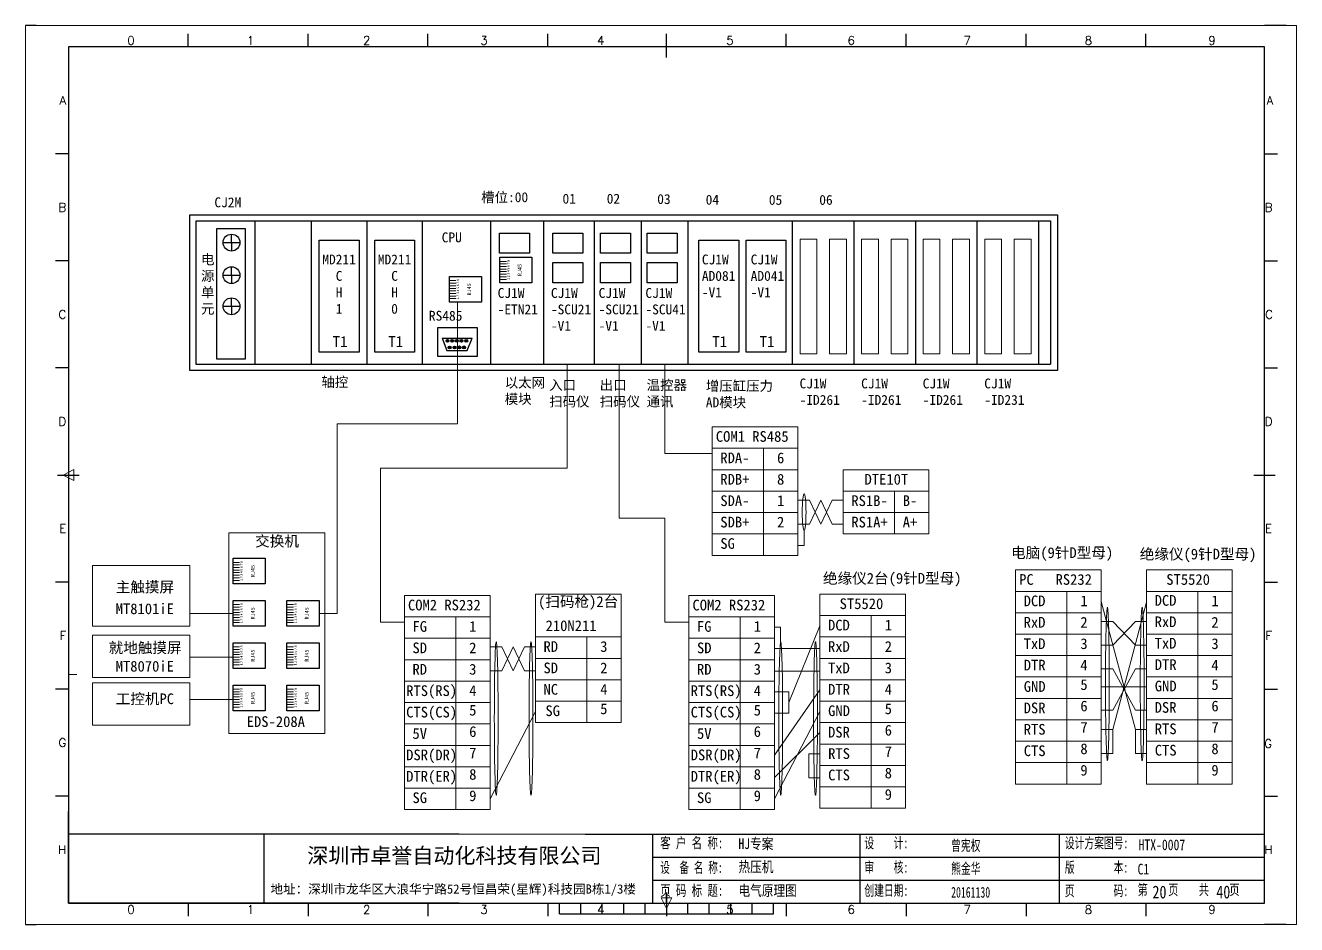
# Model space of a CAD drawing. Extents: x 35123 to 43919, y -4314 to -326.
# Drawn here: x 35597.2 to 35894.2, y -3613.9 to -3403.9 of the extents above; entities that cross this region are included whole.
import ezdxf
from ezdxf.enums import TextEntityAlignment as Align

# ---------------------------------------------------------------- set-up
doc = ezdxf.new("R2010")
doc.units = 0
doc.header["$MEASUREMENT"] = 0
doc.layers.add('AE_BOR', color=1, linetype='Continuous')
doc.layers.add('细实线层', color=7, linetype='Continuous')
doc.styles.add('Standard0.67', font='', dxfattribs={"width": 0.67})
doc.styles.add('Standard_0.8', font='SimSun.ttf', dxfattribs={"width": 0.8})
doc.styles.add('WD', font='romans.shx', dxfattribs={"bigfont": 'gbcbig.shx'})
doc.styles.add('宋', font='SimSun.ttf', dxfattribs={"width": 0.7})
doc.styles.get('Standard0.67').set_extended_font_data('FangSong_GB2312')

# ---------------------------------------------------------------- blocks, each defined once
blk = doc.blocks.new('gb_a2_a')
for p, q in [((584, 410), (25, 410)), ((25, 410), (25, 10)), ((584, 10), (584, 410)), ((25, 10), (584, 10))]:
    blk.add_line(p, q)
at = {"lineweight": 9, "ltscale": 0.1}
blk.add_line((25, 116.86), (29, 116.86), dxfattribs=at)
at = {"layer": 'AE_BOR', "lineweight": 30}
for p, q in [((10, 420), (4.93, 420)), ((594, 420), (584, 420)), ((4.93, 0), (10, 0)), ((594, 0), (584, 0))]:
    blk.add_line(p, q, dxfattribs=at)
at = {"layer": 'AE_BOR', "color": 1, "lineweight": 15}
for p, q in [((4.93, 420), (598.93, 420)), ((4.93, 0), (4.93, 420)), ((598.93, 420), (598.93, 0)), ((22.5, 210), (27.5, 212.5)), ((27.5, 207.5), (22.5, 210)), ((27.5, 212.5), (27.5, 207.5)), ((304.5, 7.5), (302, 12.5)), ((302, 12.5), (307, 12.5)), ((307, 12.5), (304.5, 7.5)), ((598.93, 0), (4.93, 0))]:
    blk.add_line(p, q, dxfattribs=at)
at = {"layer": 'AE_BOR'}
for p, q in [((81, 410), (81, 416)), ((137, 410), (137, 416)), ((193, 410), (193, 416)), ((249, 410), (249, 416)), ((304.5, 410), (304.5, 416)), ((360.5, 410), (360.5, 416)), ((416.5, 410), (416.5, 416)), ((472.5, 410), (472.5, 416)), ((528.5, 410), (528.5, 416)), ((25, 360), (19, 360)), ((584, 360), (590, 360)), ((25, 310), (19, 310)), ((584, 310), (590, 310)), ((25, 260), (19, 260)), ((584, 260), (590, 260)), ((25, 160), (19, 160)), ((584, 160), (590, 160)), ((25, 110), (19, 110)), ((584, 110), (590, 110)), ((25, 60), (19, 60)), ((584, 60), (590, 60)), ((81, 10), (81, 4)), ((137, 10), (137, 4)), ((193, 10), (193, 4)), ((249, 10), (249, 4)), ((304.5, 10), (304.5, 4)), ((360.5, 10), (360.5, 4)), ((416.5, 10), (416.5, 4)), ((472.5, 10), (472.5, 4)), ((528.5, 10), (528.5, 4))]:
    blk.add_line(p, q, dxfattribs=at)
at = {"layer": 'AE_BOR', "color": 2, "lineweight": 30}
for p, q in [((304.5, 405), (304.5, 415)), ((20, 210), (30, 210)), ((579, 210), (589, 210)), ((304.5, 10), (304.5, 15)), ((304.5, 15), (304.5, 5)), ((254.5, 5), (254.5, 10)), ((264.5, 5), (264.5, 10)), ((274.5, 5), (274.5, 10)), ((284.5, 5), (284.5, 10)), ((294.5, 5), (294.5, 10)), ((304.5, 10), (304.5, 5)), ((314.5, 5), (314.5, 10)), ((324.5, 5), (324.5, 10)), ((334.5, 5), (334.5, 10)), ((344.5, 5), (344.5, 10)), ((354.5, 5), (354.5, 10)), ((254.5, 5), (354.5, 5))]:
    blk.add_line(p, q, dxfattribs=at)
at = {"layer": 'AE_BOR', "style": 'WD'}
for s, p in [('0', (54.27, 411)), ('1', (110.12, 411)), ('2', (164.42, 411)), ('3', (219.22, 411)), ('4', (273.82, 411)), ('5', (334.12, 411)), ('6', (390.81, 411)), ('7', (445.01, 411)), ('8', (501.67, 411)), ('9', (559.4, 411)), ('0', (54.27, 5)), ('1', (110.12, 5)), ('2', (164.42, 5)), ('3', (219.22, 5)), ('4', (273.82, 5)), ('5', (334.12, 5)), ('6', (390.81, 5)), ('7', (445.01, 5)), ('8', (501.67, 5)), ('9', (559.4, 5))]:
    blk.add_text(s, height=4, dxfattribs=at).set_placement(p, align=Align.CENTER)
for s, p in [('A', (24, 385)), ('A', (588.05, 385)), ('B', (24, 335)), ('B', (587.67, 335)), ('C', (24, 285)), ('C', (587.86, 285)), ('D', (24, 235)), ('D', (587.67, 235)), ('E', (24, 185)), ('E', (587.48, 185)), ('F', (24, 135)), ('F', (587.48, 135)), ('F', (587.48, 135)), ('G', (24, 85)), ('G', (587.48, 84.56)), ('H', (24, 35)), ('H', (587.67, 35))]:
    blk.add_text(s, height=4, dxfattribs=at).set_placement(p, align=Align.MIDDLE_RIGHT)
blk = doc.blocks.new('A$C5EEB7F37')
at = {"lineweight": 0}
for p, q in [((0, 16.82), (5.16, 16.82)), ((0, 14.82), (5.16, 14.82)), ((0, 12.82), (5.16, 12.82)), ((0, 10.82), (5.16, 10.82)), ((0, 8.82), (5.16, 8.82)), ((0, 6.82), (5.16, 6.82)), ((0, 4.82), (5.16, 4.82)), ((0, 2.82), (5.16, 2.82))]:
    blk.add_line(p, q, dxfattribs=at)
blk.add_lwpolyline([(0.07, 0), (0.07, 20.03), (25.01, 20.03), (25.01, 0)], close=True)
at = {"char_height": 2, "width": 3.7055, "attachment_point": 1, "rotation": 90}
for s, insert in [('{\\fSimSun|b0|i0|c134|p2;8}', (5.62, 16.42)), ('{\\fSimSun|b0|i0|c134|p2;6}', (5.62, 12.42)), ('{\\fSimSun|b0|i0|c134|p2;7}', (5.62, 14.42)), ('{\\fSimSun|b0|i0|c134|p2;5}', (5.62, 10.42)), ('{\\fSimSun|b0|i0|c134|p2;1}', (5.56, 2.42)), ('{\\fSimSun|b0|i0|c134|p2;3}', (5.62, 6.42)), ('{\\fSimSun|b0|i0|c134|p2;2}', (5.62, 4.42)), ('{\\fSimSun|b0|i0|c134|p2;4}', (5.62, 8.42))]:
    blk.add_mtext(s, dxfattribs=dict(at, insert=insert))
at = {"color": 7, "insert": (13.92, 5.3), "char_height": 3.024, "attachment_point": 1, "rotation": 90}
blk.add_mtext_dynamic_manual_height_columns('{\\fSimSun|b0|i0|c134|p2;RJ45}', width=47.9244, gutter_width=12.5, heights=[0], dxfattribs=at)

msp = doc.modelspace()

# ---------------------------------------------------------------- linework, layer by layer
for p, q in [((35635.645, -3448.093), (35838.338, -3448.093)), ((35635.645, -3484.45), (35635.645, -3448.093)), ((35838.338, -3448.093), (35838.338, -3484.45)), ((35650.785, -3449.539), (35650.785, -3483.019)), ((35663.975, -3449.539), (35663.975, -3483.019)), ((35676.941, -3449.417), (35676.941, -3483.019)), ((35689.906, -3449.417), (35689.906, -3483.019)), ((35705.83, -3449.539), (35705.83, -3483.023)), ((35718.277, -3449.539), (35718.277, -3483.023)), ((35730.085, -3449.539), (35730.085, -3483.023)), ((35741.028, -3449.539), (35741.028, -3483.023)), ((35751.971, -3449.539), (35751.971, -3483.023)), ((35776.377, -3449.539), (35776.377, -3483.019)), ((35790.76, -3449.539), (35790.76, -3483.019)), ((35805.143, -3449.539), (35805.143, -3483.019)), ((35819.525, -3449.539), (35819.525, -3483.019)), ((35833.908, -3449.539), (35833.908, -3483.019)), ((35836.674, -3449.539), (35836.674, -3483.019)), ((35645.35, -3454.592), (35645.35, -3452.621)), ((35643.379, -3454.592), (35647.321, -3454.592)), ((35645.35, -3454.592), (35645.35, -3454.592)), ((35645.35, -3454.592), (35645.35, -3454.592)), ((35645.35, -3454.592), (35645.35, -3454.592)), ((35645.35, -3454.592), (35645.35, -3454.592)), ((35645.35, -3454.592), (35645.35, -3454.592)), ((35645.35, -3454.592), (35645.35, -3456.564)), ((35643.379, -3462.205), (35647.321, -3462.205)), ((35645.35, -3462.205), (35645.35, -3460.234)), ((35645.35, -3462.205), (35645.35, -3462.205)), ((35645.35, -3462.205), (35645.35, -3462.205)), ((35645.35, -3462.205), (35645.35, -3462.205)), ((35645.35, -3462.205), (35645.35, -3462.205)), ((35645.35, -3462.205), (35645.35, -3462.205)), ((35645.35, -3462.205), (35645.35, -3464.176)), ((35645.35, -3469.472), (35645.35, -3467.5)), ((35643.379, -3469.472), (35647.321, -3469.472)), ((35645.35, -3469.472), (35645.35, -3469.472)), ((35645.35, -3469.472), (35645.35, -3469.472)), ((35645.35, -3469.472), (35645.35, -3469.472)), ((35645.35, -3469.472), (35645.35, -3469.472)), ((35645.35, -3469.472), (35645.35, -3469.472)), ((35645.35, -3469.472), (35645.35, -3471.443)), ((35694.608, -3476.906), (35695.653, -3479.776)), ((35694.608, -3476.906), (35701.599, -3476.906)), ((35696.163, -3477.531), (35695.475, -3477.531)), ((35695.819, -3477.187), (35695.819, -3477.876)), ((35697.288, -3477.531), (35696.6, -3477.531)), ((35696.944, -3477.187), (35696.944, -3477.876)), ((35698.337, -3477.531), (35697.649, -3477.531)), ((35697.993, -3477.187), (35697.993, -3477.876)), ((35699.417, -3477.531), (35698.729, -3477.531)), ((35699.073, -3477.187), (35699.073, -3477.876)), ((35700.542, -3477.531), (35699.854, -3477.531)), ((35700.198, -3477.187), (35700.198, -3477.876)), ((35700.441, -3479.776), (35701.599, -3476.906)), ((35695.653, -3479.776), (35700.441, -3479.776)), ((35696.634, -3479.096), (35695.946, -3479.096)), ((35696.29, -3478.751), (35696.29, -3479.44)), ((35697.805, -3479.096), (35697.117, -3479.096)), ((35697.461, -3478.751), (35697.461, -3479.44)), ((35698.93, -3479.08), (35698.242, -3479.08)), ((35698.586, -3478.736), (35698.586, -3479.425)), ((35700.04, -3479.08), (35699.352, -3479.08)), ((35699.696, -3478.736), (35699.696, -3479.425)), ((35838.338, -3484.45), (35635.645, -3484.45)), ((35652.885, -3592.785), (35652.885, -3608.87)), ((35743.697, -3598.146), (35787.949, -3598.146)), ((35787.949, -3598.146), (35856.734, -3598.146)), ((35856.734, -3598.146), (35886.732, -3598.146)), ((35743.697, -3603.508), (35787.949, -3603.508)), ((35787.949, -3603.508), (35856.734, -3603.508)), ((35856.734, -3603.508), (35886.732, -3603.508)), ((35727.999, -3608.87), (35787.949, -3608.87)), ((35787.949, -3608.87), (35856.734, -3608.87))]:
    msp.add_line(p, q)
at = {"lineweight": 0}
for p, q in [((35698.162, -3468.526), (35698.162, -3496.942)), ((35723.75, -3483.023), (35723.75, -3507.246)), ((35735.961, -3483.023), (35735.961, -3518.926)), ((35746.601, -3483.023), (35746.601, -3503.843)), ((35644.717, -3522.413), (35667.166, -3522.413)), ((35644.717, -3569.239), (35644.717, -3522.413)), ((35667.166, -3522.413), (35667.166, -3569.239)), ((35635.586, -3541.189), (35645.717, -3541.189)), ((35612.873, -3546.261), (35635.586, -3546.261)), ((35612.873, -3556.134), (35612.873, -3546.261)), ((35635.586, -3546.261), (35635.586, -3556.134)), ((35635.586, -3551.421), (35645.717, -3551.421)), ((35612.873, -3556.134), (35635.586, -3556.134)), ((35635.586, -3557.439), (35612.873, -3557.439)), ((35612.873, -3567.312), (35612.873, -3557.439)), ((35635.586, -3557.439), (35635.586, -3567.312)), ((35635.586, -3561.294), (35645.717, -3561.294)), ((35635.586, -3567.312), (35612.873, -3567.312)), ((35667.166, -3569.239), (35644.717, -3569.239))]:
    msp.add_line(p, q, dxfattribs=at)
at = {"ltscale": 2}
for p, q in [((35607.232, -3608.87), (35607.232, -3587.423)), ((35886.732, -3608.87), (35886.732, -3587.423)), ((35698.537, -3592.785), (35607.232, -3592.785)), ((35727.999, -3592.785), (35886.732, -3592.785)), ((35743.697, -3592.785), (35743.697, -3608.87)), ((35792.263, -3608.87), (35792.263, -3592.785)), ((35838.843, -3608.87), (35838.843, -3592.785)), ((35698.537, -3608.87), (35607.232, -3608.87)), ((35856.734, -3608.87), (35886.732, -3608.87))]:
    msp.add_line(p, q, dxfattribs=at)
at = {"lineweight": 9, "ltscale": 0.1}
for p, q in [((35698.537, -3592.785), (35727.999, -3592.785)), ((35698.537, -3608.87), (35727.999, -3608.87)), ((35726.641, -3608.87), (35726.641, -3608.87)), ((35726.641, -3608.87), (35726.641, -3608.87))]:
    msp.add_line(p, q, dxfattribs=at)
msp.add_lwpolyline([(35836.674, -3483.023), (35637.093, -3483.023), (35637.093, -3449.539), (35836.674, -3449.539), (35836.674, -3449.539)])
for points in [[(35641.886, -3451.305), (35648.555, -3451.305), (35648.555, -3481.842), (35641.886, -3481.842)], [(35665.859, -3454.056), (35675.177, -3454.056), (35675.177, -3480.144), (35665.859, -3480.144)], [(35678.825, -3454.056), (35688.143, -3454.056), (35688.143, -3480.144), (35678.825, -3480.144)], [(35707.948, -3452.358), (35714.979, -3452.358), (35714.979, -3457.085), (35707.948, -3457.085)], [(35720.394, -3452.362), (35727.426, -3452.362), (35727.426, -3457.089), (35720.394, -3457.089)], [(35731.536, -3452.362), (35738.568, -3452.362), (35738.568, -3457.089), (35731.536, -3457.089)], [(35742.479, -3452.362), (35749.511, -3452.362), (35749.511, -3457.089), (35742.479, -3457.089)], [(35754.541, -3454.056), (35763.859, -3454.056), (35763.859, -3480.144), (35754.541, -3480.144)], [(35765.581, -3454.056), (35774.899, -3454.056), (35774.899, -3480.144), (35765.581, -3480.144)], [(35720.394, -3459.25), (35727.426, -3459.25), (35727.426, -3463.977), (35720.394, -3463.977)], [(35731.536, -3459.25), (35738.568, -3459.25), (35738.568, -3463.977), (35731.536, -3463.977)], [(35742.479, -3459.25), (35749.511, -3459.25), (35749.511, -3463.977), (35742.479, -3463.977)], [(35693.593, -3474.412), (35702.714, -3474.412), (35702.714, -3481.16), (35693.593, -3481.16)]]:
    msp.add_lwpolyline(points, close=True)
at = {"lineweight": 0}
msp.add_lwpolyline([(35612.873, -3530.029), (35635.586, -3530.029), (35635.586, -3544.208), (35612.873, -3544.208)], close=True, dxfattribs=at)
for centre, radius in [((35645.35, -3454.592), 1.971), ((35645.35, -3462.205), 1.971), ((35645.35, -3469.472), 1.971), ((35695.819, -3477.531), 0.344), ((35696.944, -3477.531), 0.344), ((35697.993, -3477.531), 0.344), ((35699.073, -3477.531), 0.344), ((35700.198, -3477.531), 0.344), ((35696.29, -3479.096), 0.344), ((35697.461, -3479.096), 0.344), ((35698.586, -3479.08), 0.344), ((35699.696, -3479.08), 0.344)]:
    msp.add_circle(centre, radius)
at = {"layer": '细实线层', "lineweight": 0}
for p, q in [((35670.049, -3541.189), (35670.049, -3496.942)), ((35670.049, -3496.942), (35698.162, -3496.942)), ((35757.68, -3497.638), (35777.68, -3497.638)), ((35757.68, -3527.638), (35757.68, -3497.638)), ((35777.68, -3497.638), (35777.68, -3527.638)), ((35746.601, -3503.843), (35757.68, -3503.843)), ((35757.68, -3502.638), (35777.68, -3502.638)), ((35769.68, -3502.638), (35769.68, -3527.638)), ((35680.124, -3543.221), (35680.124, -3507.246)), ((35680.124, -3507.246), (35723.75, -3507.246)), ((35757.68, -3507.638), (35777.68, -3507.638)), ((35788.291, -3522.638), (35788.291, -3507.638)), ((35788.291, -3507.638), (35808.291, -3507.638)), ((35808.291, -3507.638), (35808.291, -3522.638)), ((35757.68, -3512.638), (35777.68, -3512.638)), ((35788.291, -3512.638), (35808.291, -3512.638)), ((35800.291, -3512.638), (35800.291, -3522.638)), ((35777.68, -3514.763), (35780.428, -3514.763)), ((35783.067, -3514.763), (35780.428, -3520.356)), ((35783.067, -3520.356), (35780.428, -3514.763)), ((35783.067, -3514.763), (35785.705, -3520.356)), ((35785.705, -3514.763), (35783.067, -3520.356)), ((35785.705, -3514.763), (35788.291, -3514.763)), ((35735.961, -3518.926), (35746.601, -3518.926)), ((35746.601, -3543.221), (35746.601, -3518.926)), ((35777.68, -3517.638), (35757.68, -3517.638)), ((35808.291, -3517.638), (35788.291, -3517.638)), ((35777.68, -3520.356), (35780.428, -3520.356)), ((35779.132, -3521.875), (35779.132, -3525.327)), ((35785.705, -3520.356), (35788.291, -3520.356)), ((35777.68, -3522.638), (35757.68, -3522.638)), ((35779.132, -3525.327), (35777.68, -3525.327)), ((35808.291, -3522.638), (35788.291, -3522.638)), ((35777.68, -3527.638), (35757.68, -3527.638)), ((35828.55, -3531.042), (35848.55, -3531.042)), ((35828.55, -3581.042), (35828.55, -3531.042)), ((35848.55, -3531.042), (35848.55, -3581.042)), ((35859.161, -3581.042), (35859.161, -3531.042)), ((35859.161, -3531.042), (35879.161, -3531.042)), ((35879.161, -3531.042), (35879.161, -3581.042)), ((35685.75, -3537.016), (35705.75, -3537.016)), ((35685.75, -3587.016), (35685.75, -3537.016)), ((35705.75, -3537.016), (35705.75, -3587.016)), ((35716.361, -3566.702), (35716.361, -3536.702)), ((35716.361, -3536.702), (35736.361, -3536.702)), ((35736.361, -3536.702), (35736.361, -3566.702)), ((35752.226, -3537.016), (35772.226, -3537.016)), ((35752.226, -3587.016), (35752.226, -3537.016)), ((35772.226, -3537.016), (35772.226, -3587.016)), ((35782.838, -3586.702), (35782.838, -3536.702)), ((35782.838, -3536.702), (35802.838, -3536.702)), ((35802.838, -3536.702), (35802.838, -3586.702)), ((35828.55, -3536.042), (35848.55, -3536.042)), ((35840.55, -3536.042), (35840.55, -3581.042)), ((35859.161, -3536.042), (35879.161, -3536.042)), ((35871.161, -3536.042), (35871.161, -3581.042)), ((35848.55, -3538.414), (35856.575, -3568.323)), ((35851.298, -3568.323), (35859.161, -3538.561)), ((35665.796, -3541.189), (35670.049, -3541.189)), ((35685.75, -3542.016), (35705.75, -3542.016)), ((35697.75, -3542.016), (35697.75, -3587.016)), ((35752.226, -3542.016), (35772.226, -3542.016)), ((35764.226, -3542.016), (35764.226, -3587.016)), ((35782.838, -3541.702), (35802.838, -3541.702)), ((35794.838, -3541.702), (35794.838, -3586.702)), ((35828.55, -3541.042), (35848.55, -3541.042)), ((35848.55, -3543.052), (35851.298, -3543.052)), ((35851.298, -3543.052), (35856.575, -3548.644)), ((35851.298, -3548.644), (35856.575, -3543.052)), ((35856.575, -3543.052), (35859.161, -3543.052)), ((35859.161, -3541.042), (35879.161, -3541.042)), ((35680.124, -3543.221), (35685.75, -3543.221)), ((35746.601, -3543.221), (35752.226, -3543.221)), ((35772.226, -3544.444), (35773.634, -3544.444)), ((35773.634, -3547.918), (35773.634, -3544.444)), ((35775.6, -3562.016), (35782.838, -3544.115)), ((35828.55, -3546.042), (35848.55, -3546.042)), ((35859.161, -3546.042), (35879.161, -3546.042)), ((35685.75, -3547.016), (35705.75, -3547.016)), ((35705.75, -3549.026), (35708.498, -3549.026)), ((35711.136, -3549.026), (35708.498, -3554.619)), ((35711.136, -3554.619), (35708.498, -3549.026)), ((35711.136, -3549.026), (35713.775, -3554.619)), ((35713.775, -3549.026), (35711.136, -3554.619)), ((35713.775, -3549.026), (35716.361, -3549.026)), ((35716.361, -3546.702), (35736.361, -3546.702)), ((35728.361, -3546.702), (35728.361, -3566.702)), ((35752.226, -3547.016), (35772.226, -3547.016)), ((35782.838, -3546.702), (35802.838, -3546.702)), ((35848.55, -3548.644), (35851.298, -3548.644)), ((35856.575, -3548.644), (35859.161, -3548.644)), ((35685.75, -3552.016), (35705.75, -3552.016)), ((35716.361, -3551.702), (35736.361, -3551.702)), ((35752.226, -3552.016), (35772.226, -3552.016)), ((35772.226, -3549.386), (35782.838, -3549.386)), ((35782.838, -3551.702), (35802.838, -3551.702)), ((35848.55, -3551.042), (35828.55, -3551.042)), ((35879.161, -3551.042), (35859.161, -3551.042)), ((35705.75, -3554.619), (35708.498, -3554.619)), ((35713.775, -3554.619), (35716.361, -3554.619)), ((35772.226, -3554.664), (35782.838, -3554.664)), ((35848.55, -3554.114), (35851.298, -3554.114)), ((35851.298, -3554.114), (35856.575, -3563.821)), ((35851.298, -3563.821), (35856.575, -3554.114)), ((35856.575, -3554.114), (35859.161, -3554.114)), ((35705.75, -3557.016), (35685.75, -3557.016)), ((35736.361, -3556.702), (35716.361, -3556.702)), ((35772.226, -3557.016), (35752.226, -3557.016)), ((35802.838, -3556.702), (35782.838, -3556.702)), ((35848.55, -3556.042), (35828.55, -3556.042)), ((35879.161, -3556.042), (35859.161, -3556.042)), ((35772.226, -3574.272), (35782.838, -3559.033)), ((35772.226, -3559.516), (35775.6, -3559.516)), ((35775.6, -3564.516), (35775.6, -3559.516)), ((35848.55, -3558.383), (35859.161, -3558.383)), ((35705.75, -3562.016), (35685.75, -3562.016)), ((35736.361, -3561.702), (35716.361, -3561.702)), ((35772.226, -3562.016), (35752.226, -3562.016)), ((35802.838, -3561.702), (35782.838, -3561.702)), ((35848.55, -3561.042), (35828.55, -3561.042)), ((35848.55, -3563.821), (35851.298, -3563.821)), ((35856.575, -3563.821), (35859.161, -3563.821)), ((35879.161, -3561.042), (35859.161, -3561.042)), ((35705.75, -3584.502), (35716.361, -3564.084)), ((35736.361, -3566.702), (35716.361, -3566.702)), ((35772.226, -3584.502), (35782.838, -3564.084)), ((35772.226, -3564.516), (35775.6, -3564.516)), ((35802.838, -3566.702), (35782.838, -3566.702)), ((35828.55, -3566.042), (35848.55, -3566.042)), ((35859.161, -3566.042), (35879.161, -3566.042)), ((35705.75, -3567.016), (35685.75, -3567.016)), ((35772.226, -3567.016), (35752.226, -3567.016)), ((35772.226, -3579.483), (35782.838, -3569.015)), ((35848.55, -3568.323), (35851.298, -3568.323)), ((35851.298, -3568.323), (35851.298, -3573.916)), ((35856.575, -3568.323), (35859.161, -3568.323)), ((35856.575, -3568.323), (35856.575, -3573.916)), ((35685.75, -3572.016), (35705.75, -3572.016)), ((35752.226, -3572.016), (35772.226, -3572.016)), ((35782.838, -3571.702), (35802.838, -3571.702)), ((35848.55, -3571.042), (35828.55, -3571.042)), ((35879.161, -3571.042), (35859.161, -3571.042)), ((35780.251, -3573.983), (35782.838, -3573.983)), ((35780.251, -3573.983), (35780.251, -3579.576)), ((35848.55, -3573.916), (35851.298, -3573.916)), ((35856.575, -3573.916), (35859.161, -3573.916)), ((35705.75, -3577.016), (35685.75, -3577.016)), ((35772.226, -3577.016), (35752.226, -3577.016)), ((35802.838, -3576.702), (35782.838, -3576.702)), ((35848.55, -3576.042), (35828.55, -3576.042)), ((35879.161, -3576.042), (35859.161, -3576.042)), ((35780.251, -3579.576), (35782.838, -3579.576)), ((35802.838, -3581.702), (35782.838, -3581.702)), ((35848.55, -3581.042), (35828.55, -3581.042)), ((35879.161, -3581.042), (35859.161, -3581.042)), ((35705.75, -3582.016), (35685.75, -3582.016)), ((35772.226, -3582.016), (35752.226, -3582.016)), ((35705.75, -3587.016), (35685.75, -3587.016)), ((35772.226, -3587.016), (35752.226, -3587.016)), ((35802.838, -3586.702), (35782.838, -3586.702))]:
    msp.add_line(p, q, dxfattribs=at)
for points in [[(35778.179, -3453.75), (35782.115, -3453.75), (35782.115, -3480.541), (35778.179, -3480.541)], [(35785.068, -3453.75), (35789.004, -3453.75), (35789.004, -3480.541), (35785.068, -3480.541)], [(35792.562, -3453.75), (35796.498, -3453.75), (35796.498, -3480.541), (35792.562, -3480.541)], [(35799.45, -3453.75), (35803.387, -3453.75), (35803.387, -3480.541), (35799.45, -3480.541)], [(35806.944, -3453.75), (35810.881, -3453.75), (35810.881, -3480.541), (35806.944, -3480.541)], [(35813.833, -3453.75), (35817.77, -3453.75), (35817.77, -3480.541), (35813.833, -3480.541)], [(35821.327, -3453.75), (35825.263, -3453.75), (35825.263, -3480.541), (35821.327, -3480.541)], [(35828.216, -3453.75), (35832.152, -3453.75), (35832.152, -3480.541), (35828.216, -3480.541)]]:
    msp.add_lwpolyline(points, close=True, dxfattribs=at)
msp.add_ellipse((35779.132, -3517.549), major_axis=(0, 4.326), ratio=0.1031525, dxfattribs=at)
at = {"layer": '细实线层', "lineweight": 0, "extrusion": (0, 0, -1)}
for centre in [(35850.002, -3557.676), (35858.126, -3557.676), (35707.202, -3565.74), (35715.327, -3565.74), (35773.679, -3565.74), (35781.803, -3565.74)]:
    msp.add_ellipse(centre, major_axis=(0, -17.912), ratio=0.0249123, dxfattribs=at)

# ---------------------------------------------------------------- block references
at = {"xscale": 0.5, "yscale": 0.5, "zscale": 0.5}
msp.add_blockref('gb_a2_a', (35594.732, -3613.87), dxfattribs=at)
at = {"lineweight": 0, "xscale": 0.2999999999992724, "yscale": 0.2999999999999545, "zscale": 0.3}
for p in [(35708.036, -3464.018), (35696.241, -3468.526), (35645.697, -3534.32), (35645.697, -3544.194), (35658.294, -3544.194), (35645.697, -3554.067), (35658.294, -3554.067), (35645.697, -3563.94), (35658.294, -3563.94)]:
    msp.add_blockref('A$C5EEB7F37', p, dxfattribs=at)

# ---------------------------------------------------------------- texts
for s, insert, char_height, width, attachment_point in [('{\\fFangSong|b0|i0|c134|p49;CJ2M }', (35641.355, -3444.031), 2.304, 12.32133, 1), ('{\\fFangSong|b0|i0|c134|p49;槽位:00}', (35703.675, -3442.835), 2.304, 16.10412, 1), ('{\\fFangSong|b0|i0|c134|p49;01}', (35722.688, -3443.184), 2.304, 16.10412, 1), ('{\\fFangSong|b0|i0|c134|p49;02}', (35733.014, -3443.184), 2.304, 16.10412, 1), ('{\\fFangSong|b0|i0|c134|p49;03}', (35744.817, -3443.276), 2.304, 16.10412, 1), ('{\\fFangSong|b0|i0|c134|p49;04}', (35756.137, -3443.435), 2.304, 16.10412, 1), ('{\\fFangSong|b0|i0|c134|p49;05}', (35770.894, -3443.46), 2.304, 16.10412, 1), ('{\\fFangSong|b0|i0|c134|p49;06}', (35782.677, -3443.46), 2.304, 16.10412, 1), ('{\\fFangSong|b0|i0|c134|p49;CPU }', (35694.457, -3452.217), 2.304, 12.32133, 1), ('{\\fFangSong|b0|i0|c134|p49;电\\P源\\P单\\P元}', (35638.226, -3457.377), 2.304, 12.32133, 1), ('{\\fFangSong|b0|i0|c134|p49;MD211\\P  C\\P  H\\P  1}', (35666.565, -3457.377), 2.304, 12.32133, 1), ('{\\fFangSong|b0|i0|c134|p49;MD211\\P  C\\P  H\\P  0}', (35679.53, -3457.377), 2.304, 12.32133, 1), ('{\\fFangSong|b0|i0|c134|p49;CJ1W\\PAD081\\P-V1}', (35755.247, -3457.377), 2.304, 12.32133, 1), ('{\\fFangSong|b0|i0|c134|p49;CJ1W\\PAD041\\P-V1}', (35766.652, -3457.377), 2.304, 12.32133, 1), ('{\\fFangSong|b0|i0|c134|p49;CJ1W\\P-ETN21}', (35707.53, -3465.2), 2.304, 12.32133, 1), ('{\\fFangSong|b0|i0|c134|p49;CJ1W\\P-SCU21\\P-V1}', (35719.976, -3465.204), 2.304, 12.32133, 1), ('{\\fFangSong|b0|i0|c134|p49;CJ1W\\P-SCU21\\P-V1}', (35731.118, -3465.204), 2.304, 12.32133, 1), ('{\\fFangSong|b0|i0|c134|p49;CJ1W\\P-SCU41\\P-V1}', (35742.061, -3465.204), 2.304, 12.32133, 1), ('RS485', (35691.467, -3470.523), 2.304, 6.4182, 1), ('{\\H1.1111x;T1\\fFangSong|b0|i0|c134|p49;\\H0.90001x; }', (35668.988, -3476.438), 2.304, 28.52427, 1), ('{\\H1.1111x;T1\\fFangSong|b0|i0|c134|p49;\\H0.90001x; }', (35681.953, -3476.438), 2.304, 28.52427, 1), ('{\\H1.1111x;T1\\fFangSong|b0|i0|c134|p49;\\H0.90001x; }', (35757.67, -3476.438), 2.304, 28.52427, 1), ('{\\H1.1111x;T1\\fFangSong|b0|i0|c134|p49;\\H0.90001x; }', (35768.71, -3476.438), 2.304, 28.52427, 1), ('{\\fFangSong|b0|i0|c134|p49;轴控}', (35666.356, -3485.989), 2.304, 12.32133, 1), ('{\\fFangSong|b0|i0|c134|p49;以太网\\P模块}', (35709.185, -3486.124), 2.304, 18.82776, 1), ('{\\fFangSong|b0|i0|c134|p49;入口\\P扫码仪}', (35719.582, -3486.711), 2.304, 13.99498, 1), ('{\\fFangSong|b0|i0|c134|p49;出口\\P扫码仪}', (35731.391, -3486.711), 2.304, 13.99498, 1), ('{\\fFangSong|b0|i0|c134|p49;温控器\\P通讯}', (35742.333, -3486.711), 2.304, 13.99498, 1), ('{\\fFangSong|b0|i0|c134|p49;增压缸压力AD模块}', (35756.173, -3486.912), 2.304, 17.70832, 1), ('{\\fFangSong|b0|i0|c134|p49;CJ1W\\P-ID261}', (35778.077, -3486.337), 2.304, 12.32133, 1), ('{\\fFangSong|b0|i0|c134|p49;CJ1W\\P-ID261}', (35792.46, -3486.337), 2.304, 12.32133, 1), ('{\\fFangSong|b0|i0|c134|p49;CJ1W\\P-ID261}', (35806.842, -3486.337), 2.304, 12.32133, 1), ('{\\fFangSong|b0|i0|c134|p49;CJ1W\\P-ID231}', (35821.225, -3486.337), 2.304, 12.32133, 1), ('{\\fSimSun|b0|i0|c134|p2;深圳市卓誉自动化科技有限公司}', (35663.053, -3599.958), 3.6, 80.67766, 7), ('{\\fSimSun|b0|i0|c134|p2;地址：深圳市龙华区大浪华宁路52号恒昌荣(星辉)科技园B栋1/3楼}', (35654.44, -3607.218), 2.16, 89.25675, 7)]:
    msp.add_mtext(s, dxfattribs=dict(insert=insert, char_height=char_height, width=width, attachment_point=attachment_point))
at = {"lineweight": 0, "char_height": 2.5, "attachment_point": 1}
for s, insert, width in [('{\\fSimSun|b0|i0|c134|p2;COM1 RS485}', (35758.509, -3498.617), 20.95786), ('{\\fSimSun|b0|i0|c134|p2;RDA-}', (35759.559, -3503.617), 16.90853), ('{\\fSimSun|b0|i0|c134|p2;6}', (35772.81, -3503.617), 16.90853), ('{\\fSimSun|b0|i0|c134|p2;RDB+}', (35759.559, -3508.617), 16.90853), ('{\\fSimSun|b0|i0|c134|p2;8}', (35772.81, -3508.617), 16.90853), ('{\\fSimSun|b0|i0|c134|p2;DTE10T}', (35793.254, -3508.617), 20.95786), ('{\\fSimSun|b0|i0|c134|p2;SDA-}', (35759.559, -3513.617), 16.90853), ('{\\fSimSun|b0|i0|c134|p2;1}', (35772.81, -3513.617), 16.90853), ('{\\fNSimSun|b0|i0|c134|p49;\\C0;RS1B-}', (35790.17, -3513.617), 16.90853), ('{\\fSimSun|b0|i0|c134|p2;B-}', (35802.174, -3513.617), 16.90853), ('{\\fSimSun|b0|i0|c134|p2;SDB+}', (35759.559, -3518.617), 16.90853), ('{\\fSimSun|b0|i0|c134|p2;2}', (35772.81, -3518.617), 16.90853), ('{\\fNSimSun|b0|i0|c134|p49;\\C0;RS1A+}', (35790.17, -3518.617), 16.90853), ('{\\fSimSun|b0|i0|c134|p2;A+}', (35802.174, -3518.617), 16.90853), ('{\\fSimSun|b0|i0|c134|p2;交换机}', (35650.878, -3523.064), 16.90853), ('{\\fSimSun|b0|i0|c134|p2;SG}', (35759.559, -3523.617), 16.90853), ('{\\fSimSun|b0|i0|c134|p2;电脑(9针D型母)}', (35827.497, -3525.766), 28.79097), ('{\\fSimSun|b0|i0|c134|p2;绝缘仪(9针D型母)}', (35857.553, -3526.08), 31.60282), ('{\\fSimSun|b0|i0|c134|p2;主触摸屏}', (35618.293, -3533.779), 16.90853), ('{\\fSimSun|b0|i0|c134|p2;绝缘仪2台(9针D型母)}', (35783.544, -3531.74), 36.75026), ('{\\fSimSun|b0|i0|c134|p2;PC   RS232}', (35829.379, -3532.021), 20.95786), ('{\\fSimSun|b0|i0|c134|p2;ST5520}', (35863.758, -3532.021), 28.79097), ('{\\fSimSun|b0|i0|c134|p2;(扫码枪)2台}', (35716.974, -3537.192), 32.88054), ('{\\fSimSun|b0|i0|c134|p2;DCD}', (35830.429, -3537.021), 16.90853), ('{\\fSimSun|b0|i0|c134|p2;1}', (35843.68, -3537.021), 16.90853), ('{\\fSimSun|b0|i0|c134|p2;DCD}', (35861.04, -3536.906), 16.90853), ('{\\fSimSun|b0|i0|c134|p2;1}', (35874.291, -3537.021), 16.90853), ('{\\fSimSun|b0|i0|c134|p2;MT8101iE}', (35618.293, -3538.864), 16.90853), ('{\\fSimSun|b0|i0|c134|p2;COM2 RS232}', (35686.579, -3537.995), 20.95786), ('{\\fSimSun|b0|i0|c134|p2;COM2 RS232}', (35753.055, -3537.995), 20.95786), ('{\\fSimSun|b0|i0|c134|p2;ST5520}', (35787.435, -3537.681), 28.79097), ('{\\fSimSun|b0|i0|c134|p2;FG}', (35687.629, -3542.995), 16.90853), ('{\\fSimSun|b0|i0|c134|p2;1}', (35700.88, -3542.995), 16.90853), ('{\\fSimSun|b0|i0|c134|p2;210N211}', (35718.739, -3542.819), 32.88054), ('{\\fSimSun|b0|i0|c134|p2;FG}', (35754.105, -3542.995), 16.90853), ('{\\fSimSun|b0|i0|c134|p2;1}', (35767.356, -3542.995), 16.90853), ('{\\fSimSun|b0|i0|c134|p2;DCD}', (35784.717, -3542.681), 16.90853), ('{\\fSimSun|b0|i0|c134|p2;1}', (35797.968, -3542.681), 16.90853), ('{\\fSimSun|b0|i0|c134|p2;RxD}', (35830.429, -3542.021), 16.90853), ('{\\fSimSun|b0|i0|c134|p2;2}', (35843.68, -3542.021), 16.90853), ('{\\fSimSun|b0|i0|c134|p2;RxD}', (35861.04, -3541.906), 16.90853), ('{\\fSimSun|b0|i0|c134|p2;2}', (35874.291, -3542.021), 16.90853), ('{\\fSimSun|b0|i0|c134|p2;就地触摸屏}', (35616.649, -3547.957), 21.96479), ('{\\fSimSun|b0|i0|c134|p2;SD}', (35687.629, -3547.995), 16.90853), ('{\\fSimSun|b0|i0|c134|p2;2}', (35700.88, -3547.995), 16.90853), ('{\\fSimSun|b0|i0|c134|p2;RD}', (35718.24, -3547.681), 16.90853), ('{\\fSimSun|b0|i0|c134|p2;3}', (35731.491, -3547.681), 16.90853), ('{\\fSimSun|b0|i0|c134|p2;SD}', (35754.105, -3547.995), 16.90853), ('{\\fSimSun|b0|i0|c134|p2;2}', (35767.356, -3547.995), 16.90853), ('{\\fSimSun|b0|i0|c134|p2;RxD}', (35784.717, -3547.681), 16.90853), ('{\\fSimSun|b0|i0|c134|p2;2}', (35797.968, -3547.681), 16.90853), ('{\\fSimSun|b0|i0|c134|p2;TxD}', (35830.429, -3547.021), 16.90853), ('{\\fSimSun|b0|i0|c134|p2;3}', (35843.68, -3547.021), 16.90853), ('{\\fSimSun|b0|i0|c134|p2;TxD}', (35861.04, -3546.906), 16.90853), ('{\\fSimSun|b0|i0|c134|p2;3}', (35874.291, -3547.021), 16.90853), ('{\\fSimSun|b0|i0|c134|p2;DTR}', (35830.456, -3552.021), 16.90853), ('{\\fSimSun|b0|i0|c134|p2;4}', (35843.68, -3552.021), 16.90853), ('{\\fSimSun|b0|i0|c134|p2;DTR}', (35861.068, -3551.906), 16.90853), ('{\\fSimSun|b0|i0|c134|p2;4}', (35874.291, -3552.021), 16.90853), ('{\\fSimSun|b0|i0|c134|p2;MT8070iE}', (35618.293, -3552.289), 16.90853), ('{\\fSimSun|b0|i0|c134|p2;RD}', (35687.629, -3552.995), 16.90853), ('{\\fSimSun|b0|i0|c134|p2;3}', (35700.88, -3552.995), 16.90853), ('{\\fSimSun|b0|i0|c134|p2;SD}', (35718.24, -3552.681), 16.90853), ('{\\fSimSun|b0|i0|c134|p2;2}', (35731.491, -3552.681), 16.90853), ('{\\fSimSun|b0|i0|c134|p2;RD}', (35754.105, -3552.995), 16.90853), ('{\\fSimSun|b0|i0|c134|p2;3}', (35767.356, -3552.995), 16.90853), ('{\\fSimSun|b0|i0|c134|p2;TxD}', (35784.717, -3552.681), 16.90853), ('{\\fSimSun|b0|i0|c134|p2;3}', (35797.968, -3552.681), 16.90853), ('{\\fSimSun|b0|i0|c134|p2;RTS(RS)}', (35686.157, -3557.995), 16.90853), ('{\\fSimSun|b0|i0|c134|p2;NC}', (35718.24, -3557.681), 16.90853), ('{\\fSimSun|b0|i0|c134|p2;4}', (35731.491, -3557.681), 16.90853), ('{\\fSimSun|b0|i0|c134|p2;RTS(RS)}', (35752.633, -3557.995), 16.90853), ('{\\fSimSun|b0|i0|c134|p2;DTR}', (35784.745, -3557.681), 16.90853), ('{\\fSimSun|b0|i0|c134|p2;4}', (35797.968, -3557.681), 16.90853), ('{\\fSimSun|b0|i0|c134|p2;GND}', (35830.456, -3557.021), 16.90853), ('{\\fSimSun|b0|i0|c134|p2;5}', (35843.68, -3556.569), 16.90853), ('{\\fSimSun|b0|i0|c134|p2;GND}', (35861.068, -3556.906), 16.90853), ('{\\fSimSun|b0|i0|c134|p2;5}', (35874.291, -3556.569), 16.90853), ('{\\fSimSun|b0|i0|c134|p2;工控机PC}', (35618.293, -3559.884), 16.90853), ('{\\fSimSun|b0|i0|c134|p2;4}', (35700.88, -3557.995), 16.90853), ('{\\fSimSun|b0|i0|c134|p2;4}', (35767.356, -3557.995), 16.90853), ('{\\fSimSun|b0|i0|c134|p2;CTS(CS)}', (35686.157, -3562.995), 16.90853), ('{\\fSimSun|b0|i0|c134|p2;5}', (35700.88, -3562.543), 16.90853), ('{\\fSimSun|b0|i0|c134|p2;SG}', (35718.69, -3562.681), 16.90853), ('{\\fSimSun|b0|i0|c134|p2;5}', (35731.491, -3562.229), 16.90853), ('{\\fSimSun|b0|i0|c134|p2;CTS(CS)}', (35752.633, -3562.995), 16.90853), ('{\\fSimSun|b0|i0|c134|p2;5}', (35767.356, -3562.543), 16.90853), ('{\\fSimSun|b0|i0|c134|p2;GND}', (35784.745, -3562.681), 16.90853), ('{\\fSimSun|b0|i0|c134|p2;5}', (35797.968, -3562.229), 16.90853), ('{\\fSimSun|b0|i0|c134|p2;DSR}', (35830.429, -3562.021), 16.90853), ('{\\fSimSun|b0|i0|c134|p2;6}', (35843.68, -3561.569), 16.90853), ('{\\fSimSun|b0|i0|c134|p2;DSR}', (35861.04, -3561.906), 16.90853), ('{\\fSimSun|b0|i0|c134|p2;6}', (35874.291, -3561.569), 16.90853), ('{\\fSimSun|b0|i0|c134|p2;EDS-208A}', (35648.901, -3565.218), 16.90853), ('{\\fSimSun|b0|i0|c134|p2;7}', (35843.68, -3566.569), 16.90853), ('{\\fSimSun|b0|i0|c134|p2;RTS}', (35861.068, -3566.906), 16.90853), ('{\\fSimSun|b0|i0|c134|p2;7}', (35874.291, -3566.569), 16.90853), ('{\\fSimSun|b0|i0|c134|p2;5V}', (35687.629, -3567.995), 16.90853), ('{\\fSimSun|b0|i0|c134|p2;6}', (35700.88, -3567.543), 16.90853), ('{\\fSimSun|b0|i0|c134|p2;5V}', (35754.105, -3567.995), 16.90853), ('{\\fSimSun|b0|i0|c134|p2;6}', (35767.356, -3567.543), 16.90853), ('{\\fSimSun|b0|i0|c134|p2;DSR}', (35784.717, -3567.681), 16.90853), ('{\\fSimSun|b0|i0|c134|p2;6}', (35797.968, -3567.229), 16.90853), ('{\\fSimSun|b0|i0|c134|p2;RTS}', (35830.456, -3567.021), 16.90853), ('{\\fSimSun|b0|i0|c134|p2;DSR(DR)}', (35686.157, -3572.995), 16.90853), ('{\\fSimSun|b0|i0|c134|p2;7}', (35700.88, -3572.543), 16.90853), ('{\\fSimSun|b0|i0|c134|p2;DSR(DR)}', (35752.633, -3572.995), 16.90853), ('{\\fSimSun|b0|i0|c134|p2;7}', (35767.356, -3572.543), 16.90853), ('{\\fSimSun|b0|i0|c134|p2;RTS}', (35784.745, -3572.681), 16.90853), ('{\\fSimSun|b0|i0|c134|p2;7}', (35797.968, -3572.229), 16.90853), ('{\\fSimSun|b0|i0|c134|p2;CTS}', (35830.456, -3572.021), 16.90853), ('{\\fSimSun|b0|i0|c134|p2;8}', (35843.68, -3571.569), 16.90853), ('{\\fSimSun|b0|i0|c134|p2;CTS}', (35861.068, -3571.906), 16.90853), ('{\\fSimSun|b0|i0|c134|p2;8}', (35874.291, -3571.569), 16.90853), ('{\\fSimSun|b0|i0|c134|p2;DTR(ER)}', (35686.157, -3577.995), 16.90853), ('{\\fSimSun|b0|i0|c134|p2;8}', (35700.88, -3577.543), 16.90853), ('{\\fSimSun|b0|i0|c134|p2;DTR(ER)}', (35752.633, -3577.995), 16.90853), ('{\\fSimSun|b0|i0|c134|p2;8}', (35767.356, -3577.543), 16.90853), ('{\\fSimSun|b0|i0|c134|p2;CTS}', (35784.745, -3577.681), 16.90853), ('{\\fSimSun|b0|i0|c134|p2;8}', (35797.968, -3577.229), 16.90853), ('{\\fSimSun|b0|i0|c134|p2;9}', (35843.68, -3576.569), 16.90853), ('{\\fSimSun|b0|i0|c134|p2;9}', (35874.291, -3576.569), 16.90853), ('{\\fSimSun|b0|i0|c134|p2;SG}', (35687.629, -3582.995), 16.90853), ('{\\fSimSun|b0|i0|c134|p2;9}', (35700.88, -3582.543), 16.90853), ('{\\fSimSun|b0|i0|c134|p2;SG}', (35754.105, -3582.995), 16.90853), ('{\\fSimSun|b0|i0|c134|p2;9}', (35767.356, -3582.543), 16.90853), ('{\\fSimSun|b0|i0|c134|p2;9}', (35797.968, -3582.229), 16.90853)]:
    msp.add_mtext(s, dxfattribs=dict(at, insert=insert, width=width))
at = {"ltscale": 2, "attachment_point": 1}
for s, insert, char_height, width, style in [('{\\fSimSun|b0|i0|c134|p2;\\W0.72;客 户 名 称:}', (35745.501, -3593.553), 2.5, 16.24768, 'Standard0.67'), ('HJ专案', (35763.788, -3593.727), 2.5, 33.90777, 'Standard_0.8'), ('{\\fSimSun|b0|i0|c134|p2;设    计:}', (35793.215, -3593.553), 2.5, 12.03121, 'Standard0.67'), ('{\\fSimSun|b0|i0|c134|p2;设计方案图号:}', (35840.048, -3593.553), 2.5, 15.1644, 'Standard0.67'), ('{\\fSimSun|b0|i0|c134|p2;曾宪权}', (35813.492, -3594.155), 2.5, 12.03121, 'Standard0.67'), ('{\\f@SimSun|b0|i0|c134|p2;HTX-0007}', (35857.287, -3593.994), 2.5, 33.90777, 'Standard_0.8'), ('{\\fSimSun|b0|i0|c134|p2;\\W0.66;设  备 名 称:}', (35745.501, -3599.282), 2.5, 15.12342, 'Standard0.67'), ('{\\fSimSun|b0|i0|c134|p2;热压机}', (35763.788, -3599.115), 2.5, 33.90777, 'Standard_0.8'), ('{\\fSimSun|b0|i0|c134|p2;审    核:}', (35793.215, -3599.227), 2.5, 12.03121, 'Standard0.67'), ('{\\fSimSun|b0|i0|c134|p2;熊金华}', (35813.492, -3599.517), 2.5, 12.03121, 'Standard0.67'), ('{\\fSimSun|b0|i0|c134|p2;版        本:}', (35840.048, -3599.227), 2.5, 16.84978, 'Standard0.67'), ('C1', (35857.047, -3599.667), 2.5, 5.97175, 'Standard_0.8'), ('{\\fSimSun|b0|i0|c134|p2;\\W0.72;页 码 标 题:}', (35745.501, -3604.65), 2.5, 15.12342, 'Standard0.67'), ('{\\fSimSun|b0|i0|c134|p2;电气原理图}', (35763.788, -3604.663), 2.5, 33.90777, 'Standard_0.8'), ('{\\fSimSun|b0|i0|c134|p2;创建日期:}', (35793.215, -3604.634), 2.5, 12.03121, 'Standard0.67'), ('{\\fSimSun|b0|i0|c134|p2;20161130}', (35813.492, -3605.075), 2.5, 12.03121, 'Standard0.67'), ('{\\fSimSun|b0|i0|c134|p2;页        码:}', (35840.048, -3604.713), 2.5, 15.72579, 'Standard0.67'), ('第    页    共    页', (35857.045, -3604.468), 2.5, 33.90777, '宋'), ('20', (35860.534, -3604.773), 3, 3.76639, 'Standard_0.8'), ('40', (35875.451, -3604.748), 3, 3.76639, 'Standard_0.8')]:
    msp.add_mtext(s, dxfattribs=dict(at, insert=insert, char_height=char_height, width=width, style=style))

doc.saveas('drawing.dxf')
